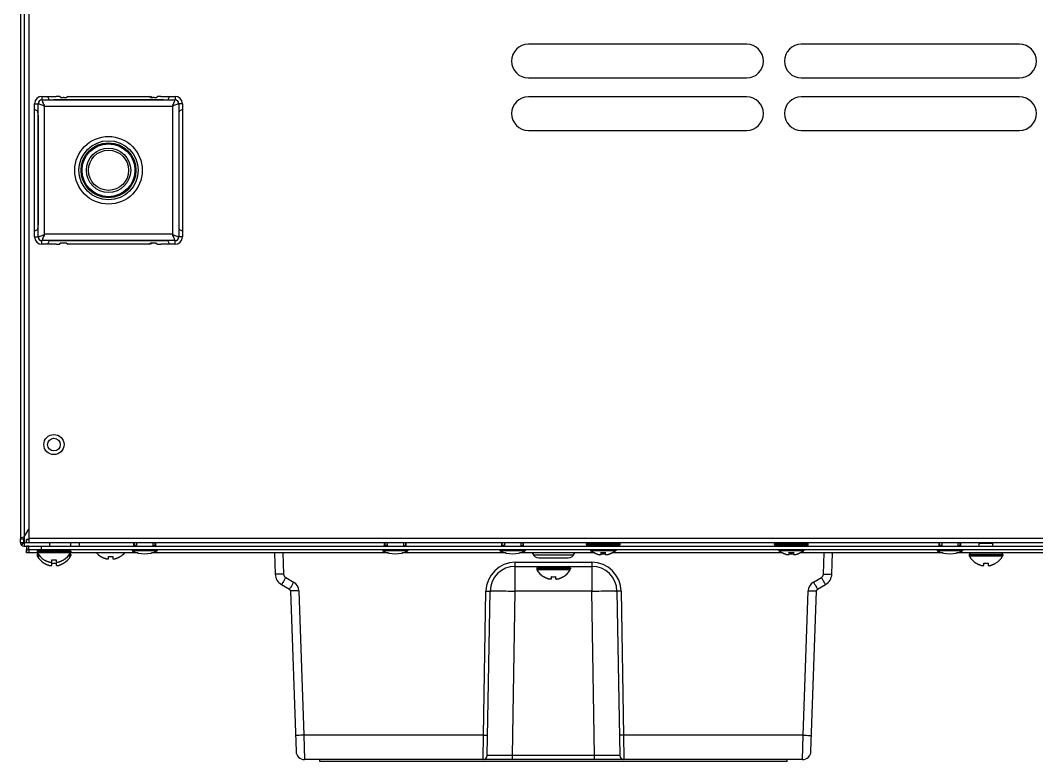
# Model space of a CAD drawing. Header units: millimetres. Extents: x 361 to 5577, y 463 to 3774.
# Drawn here: x 3279.2 to 3521.3, y 2957 to 3133.5 of the extents above; entities that cross this region are included whole.
import ezdxf

# ---------------------------------------------------------------- set-up
doc = ezdxf.new("R2010")
doc.units = ezdxf.units.MM
doc.header["$LTSCALE"] = 330
doc.layers.get('0').update_dxf_attribs({"linetype": 'CONTINUOUS'})
doc.layers.add('GEOM', color=7, linetype='CONTINUOUS')

msp = doc.modelspace()

# ---------------------------------------------------------------- linework, layer by layer
at = {"color": 9, "linetype": 'Continuous'}
for p, q in [((3280.13, 3676.41), (3280.13, 3009.21)), ((3282.62, 3113.65), (3283.48, 3113.65)), ((3283.48, 3081.96), (3283.48, 3113.65)), ((3284.38, 3115.41), (3284.38, 3114.55)), ((3284.38, 3114.55), (3316.07, 3114.55)), ((3316.07, 3115.41), (3316.07, 3114.55)), ((3316.97, 3113.65), (3316.97, 3081.96)), ((3317.83, 3113.65), (3316.97, 3113.65)), ((3284.99, 3082.57), (3284.99, 3113.04)), ((3284.99, 3113.04), (3315.46, 3113.04)), ((3315.46, 3113.04), (3315.46, 3082.57)), ((3282.62, 3081.96), (3283.48, 3081.96)), ((3315.46, 3082.57), (3284.99, 3082.57)), ((3317.83, 3081.96), (3316.97, 3081.96)), ((3284.38, 3080.2), (3284.38, 3081.06)), ((3316.07, 3081.06), (3284.38, 3081.06)), ((3316.07, 3080.2), (3316.07, 3081.06))]:
    msp.add_line(p, q, dxfattribs=at)
at = {"color": 7, "linetype": 'Continuous'}
for p, q in [((3279.23, 3673.64), (3279.23, 3010.09)), ((3281.23, 3674.16), (3281.23, 3010.11)), ((3452.23, 3127.81), (3400.23, 3127.81)), ((3517.23, 3127.81), (3465.23, 3127.81)), ((3400.23, 3119.81), (3452.23, 3119.81)), ((3465.23, 3119.81), (3517.23, 3119.81)), ((3282.62, 3081.96), (3282.62, 3113.65)), ((3284.38, 3115.41), (3287.77, 3115.41)), ((3285.73, 3115.41), (3286.12, 3114.62)), ((3313.32, 3114.59), (3287.13, 3114.59)), ((3288.88, 3115.15), (3288.52, 3115.39)), ((3289.69, 3115.13), (3289.39, 3115.13)), ((3290.59, 3115.41), (3290.19, 3115.15)), ((3290.59, 3115.41), (3309.86, 3115.41)), ((3310.26, 3115.15), (3309.86, 3115.41)), ((3311.07, 3115.13), (3310.76, 3115.13)), ((3311.57, 3115.15), (3311.93, 3115.39)), ((3312.68, 3115.41), (3316.07, 3115.41)), ((3314.72, 3115.41), (3314.33, 3114.62)), ((3317.83, 3113.65), (3317.83, 3081.96)), ((3452.23, 3115.31), (3400.23, 3115.31)), ((3517.23, 3115.31), (3465.23, 3115.31)), ((3283.41, 3111.91), (3282.62, 3112.3)), ((3283.45, 3110.9), (3283.45, 3084.71)), ((3317.01, 3110.9), (3317.01, 3084.71)), ((3317.83, 3112.3), (3317.04, 3111.91)), ((3400.23, 3107.31), (3452.23, 3107.31)), ((3465.23, 3107.31), (3517.23, 3107.31)), ((3283.41, 3083.71), (3282.62, 3083.31)), ((3317.83, 3083.31), (3317.04, 3083.71)), ((3287.77, 3080.2), (3284.38, 3080.2)), ((3286.12, 3080.99), (3285.73, 3080.2)), ((3313.32, 3081.03), (3287.13, 3081.03)), ((3288.88, 3080.47), (3288.52, 3080.23)), ((3289.69, 3080.48), (3289.39, 3080.48)), ((3290.19, 3080.47), (3290.59, 3080.2)), ((3309.86, 3080.2), (3290.59, 3080.2)), ((3309.86, 3080.2), (3310.26, 3080.47)), ((3311.07, 3080.48), (3310.76, 3080.48)), ((3311.57, 3080.47), (3311.93, 3080.23)), ((3316.07, 3080.2), (3312.68, 3080.2)), ((3314.33, 3080.99), (3314.72, 3080.2)), ((3280.13, 3010.5), (3281.23, 3012.4)), ((3279.23, 3009.21), (3279.23, 3010.09)), ((3279.23, 3010.09), (3280.03, 3010.09)), ((3279.23, 3009.21), (3280.03, 3009.21)), ((3279.42, 3008.65), (3280.05, 3009.15)), ((3279.49, 3008.57), (3280.06, 3009.14)), ((3280.13, 3010.5), (3280.03, 3010.47)), ((3280.03, 3009.21), (3280.03, 3010.09)), ((3280.13, 3009.21), (3280.13, 3009.11)), ((3280.13, 3009.21), (3280.73, 3009.21)), ((3280.13, 3009.11), (3280.13, 3008.31)), ((3281.23, 3009.11), (3280.13, 3009.11)), ((3280.73, 3009.11), (3280.73, 3009.91)), ((3281.23, 3009.91), (3280.73, 3009.91)), ((3281.23, 3009.84), (3280.73, 3009.84)), ((3281.23, 3010.11), (3281.23, 3009.11)), ((4077.23, 3010.11), (3281.23, 3010.11)), ((4077.23, 3009.11), (3281.23, 3009.11)), ((3286.23, 3008.31), (3286.23, 3009.11)), ((3291.23, 3008.31), (3291.23, 3009.11)), ((3293.23, 3009.11), (3293.23, 3008.31)), ((3306.29, 3008.51), (3306.29, 3009.11)), ((3306.4, 3008.51), (3306.4, 3009.11)), ((3306.91, 3009.11), (3306.91, 3008.31)), ((3310.77, 3009.11), (3310.77, 3008.31)), ((3311.27, 3009.11), (3311.27, 3008.51)), ((3311.39, 3009.11), (3311.39, 3008.51)), ((3365.98, 3008.51), (3365.98, 3009.11)), ((3366.09, 3008.51), (3366.09, 3009.11)), ((3366.6, 3009.11), (3366.6, 3008.31)), ((3370.46, 3009.11), (3370.46, 3008.31)), ((3370.96, 3009.11), (3370.96, 3008.51)), ((3371.08, 3009.11), (3371.08, 3008.51)), ((3393.92, 3008.51), (3393.92, 3009.11)), ((3394.03, 3008.51), (3394.03, 3009.11)), ((3394.54, 3009.11), (3394.54, 3008.31)), ((3398.4, 3009.11), (3398.4, 3008.31)), ((3398.9, 3009.11), (3398.9, 3008.51)), ((3399.02, 3009.11), (3399.02, 3008.51)), ((3498.06, 3008.51), (3498.06, 3009.11)), ((3498.17, 3008.51), (3498.17, 3009.11)), ((3498.68, 3009.11), (3498.68, 3008.31)), ((3502.54, 3009.11), (3502.54, 3008.31)), ((3503.04, 3009.11), (3503.04, 3008.51)), ((3503.16, 3009.11), (3503.16, 3008.51)), ((3507.63, 3009.02), (3507.47, 3009.11)), ((3510.83, 3009.02), (3510.98, 3009.11)), ((3280.13, 3008.31), (4078.33, 3008.31)), ((3280.73, 3008.29), (3280.73, 3007.52)), ((3281.23, 3008.29), (3280.73, 3008.29)), ((3281.23, 3007.52), (3280.73, 3007.52)), ((3280.73, 3006.71), (3280.73, 3007.51)), ((3280.73, 3007.51), (3281.23, 3007.51)), ((3283.28, 3006.71), (3280.73, 3006.71)), ((3280.76, 3006.71), (3280.76, 3007.51)), ((3281.23, 3007.51), (3281.23, 3008.31)), ((3281.23, 3007.51), (3281.23, 3006.71)), ((3281.23, 3007.51), (4077.23, 3007.51)), ((3283.23, 3007.11), (3283.23, 3006.91)), ((3291.23, 3007.11), (3283.23, 3007.11)), ((3291.23, 3006.91), (3283.23, 3006.91)), ((3291.17, 3006.71), (3283.28, 3006.71)), ((3284.23, 3007.51), (3284.23, 3008.31)), ((3307.21, 3006.71), (3291.17, 3006.71)), ((3291.23, 3007.11), (3291.23, 3006.91)), ((3305.84, 3007.51), (3305.84, 3007.21)), ((3311.84, 3007.21), (3305.84, 3007.21)), ((3306.91, 3008.51), (3306.29, 3008.51)), ((3366.9, 3006.71), (3310.46, 3006.71)), ((3310.77, 3008.51), (3311.39, 3008.51)), ((3311.84, 3007.51), (3311.84, 3007.21)), ((3339.75, 3006.71), (3339.93, 3001.67)), ((3341.75, 3006.71), (3341.93, 3001.67)), ((3365.53, 3007.51), (3365.53, 3007.21)), ((3371.53, 3007.21), (3365.53, 3007.21)), ((3366.6, 3008.51), (3365.98, 3008.51)), ((3394.84, 3006.71), (3370.15, 3006.71)), ((3370.46, 3008.51), (3371.08, 3008.51)), ((3371.53, 3007.51), (3371.53, 3007.21)), ((3393.47, 3007.51), (3393.47, 3007.21)), ((3399.47, 3007.21), (3393.47, 3007.21)), ((3394.54, 3008.51), (3393.92, 3008.51)), ((3416.03, 3006.71), (3398.09, 3006.71)), ((3398.4, 3008.51), (3399.02, 3008.51)), ((3399.47, 3007.51), (3399.47, 3007.21)), ((3414.06, 3008.91), (3422.06, 3008.91)), ((3414.06, 3008.71), (3414.06, 3008.91)), ((3414.06, 3008.71), (3422.06, 3008.71)), ((3414.11, 3008.51), (3422, 3008.51)), ((3415.06, 3007.38), (3415.06, 3007.21)), ((3421.06, 3007.21), (3415.06, 3007.21)), ((3415.76, 3006.83), (3415.76, 3006.86)), ((3417.56, 3006.31), (3417.56, 3006.86)), ((3418.56, 3006.86), (3418.56, 3006.31)), ((3460.83, 3006.71), (3420.08, 3006.71)), ((3420.36, 3006.86), (3420.36, 3006.83)), ((3421.06, 3007.38), (3421.06, 3007.21)), ((3422.06, 3008.71), (3422.06, 3008.91)), ((3458.86, 3008.91), (3466.86, 3008.91)), ((3458.86, 3008.71), (3458.86, 3008.91)), ((3458.86, 3008.71), (3466.86, 3008.71)), ((3458.91, 3008.51), (3466.8, 3008.51)), ((3459.86, 3007.38), (3459.86, 3007.21)), ((3465.86, 3007.21), (3459.86, 3007.21)), ((3460.56, 3006.83), (3460.56, 3006.86)), ((3462.36, 3006.31), (3462.36, 3006.86)), ((3463.36, 3006.86), (3463.36, 3006.31)), ((3498.98, 3006.71), (3464.88, 3006.71)), ((3465.16, 3006.86), (3465.16, 3006.83)), ((3465.86, 3007.38), (3465.86, 3007.21)), ((3466.86, 3008.71), (3466.86, 3008.91)), ((3470.52, 3001.67), (3470.7, 3006.71)), ((3472.52, 3001.67), (3472.7, 3006.71)), ((3497.61, 3007.51), (3497.61, 3007.21)), ((3503.61, 3007.21), (3497.61, 3007.21)), ((3498.68, 3008.51), (3498.06, 3008.51)), ((3531.73, 3006.71), (3502.23, 3006.71)), ((3502.54, 3008.51), (3503.16, 3008.51)), ((3503.61, 3007.51), (3503.61, 3007.21)), ((3507.63, 3009.02), (3510.83, 3009.02)), ((3507.63, 3008.31), (3507.63, 3009.02)), ((3510.83, 3008.31), (3510.83, 3009.02)), ((3283.23, 3006.31), (3283.23, 3006.11)), ((3283.58, 3006.31), (3283.23, 3006.31)), ((3283.74, 3006.11), (3283.23, 3006.11)), ((3283.89, 3005.91), (3283.28, 3005.91)), ((3284.93, 3005.03), (3284.93, 3005.06)), ((3284.93, 3004.23), (3284.93, 3004.26)), ((3286.73, 3004.51), (3286.73, 3005.06)), ((3286.73, 3003.71), (3286.73, 3004.26)), ((3287.73, 3005.06), (3287.73, 3004.51)), ((3287.73, 3004.26), (3287.73, 3003.71)), ((3289.53, 3005.06), (3289.53, 3005.03)), ((3289.53, 3004.26), (3289.53, 3004.23)), ((3291.17, 3005.91), (3290.56, 3005.91)), ((3291.23, 3006.11), (3290.71, 3006.11)), ((3291.23, 3006.31), (3290.88, 3006.31)), ((3291.23, 3006.31), (3291.23, 3006.11)), ((3298.43, 3005.83), (3298.43, 3005.86)), ((3300.23, 3005.31), (3300.23, 3005.86)), ((3301.23, 3005.86), (3301.23, 3005.31)), ((3303.03, 3005.86), (3303.03, 3005.83)), ((3397.12, 3004.47), (3415.33, 3004.47)), ((3410.98, 3006.21), (3401.47, 3006.21)), ((3402.73, 3005.51), (3409.73, 3005.51)), ((3513.23, 3006.31), (3505.23, 3006.31)), ((3505.23, 3006.31), (3505.23, 3006.11)), ((3513.23, 3006.11), (3505.23, 3006.11)), ((3513.17, 3005.91), (3505.28, 3005.91)), ((3506.93, 3004.23), (3506.93, 3004.26)), ((3508.73, 3003.71), (3508.73, 3004.26)), ((3509.73, 3004.26), (3509.73, 3003.71)), ((3511.53, 3004.26), (3511.53, 3004.23)), ((3513.23, 3006.31), (3513.23, 3006.11)), ((3397.12, 3003.51), (3415.33, 3003.51)), ((3410.23, 3003.11), (3402.23, 3003.11)), ((3402.23, 3003.11), (3402.23, 3002.91)), ((3410.23, 3002.91), (3402.23, 3002.91)), ((3410.17, 3002.71), (3402.28, 3002.71)), ((3410.23, 3003.11), (3410.23, 3002.91)), ((3342.43, 3000.84), (3344.32, 2999.75)), ((3403.93, 3001.03), (3403.93, 3001.06)), ((3405.73, 3000.51), (3405.73, 3001.06)), ((3406.73, 3001.06), (3406.73, 3000.51)), ((3408.53, 3001.06), (3408.53, 3001.03)), ((3468.13, 2999.75), (3470.02, 3000.84))]:
    msp.add_line(p, q, dxfattribs=at)
at = {"color": 9, "linetype": 'Continuous'}
for radius in [8.05, 6.54, 6.29, 4.78]:
    msp.add_circle((3300.23, 3097.81), radius, dxfattribs=at)
at = {"color": 7, "linetype": 'Continuous'}
for centre, radius in [((3300.23, 3097.81), 7.04), ((3300.23, 3097.81), 5.28), ((3287.23, 3032.51), 2.4), ((3287.23, 3032.51), 1.5)]:
    msp.add_circle(centre, radius, dxfattribs=at)
for centre, radius, start, end in [((3400.23, 3123.81), 4, 90, 270), ((3452.23, 3123.81), 4, 270, 90), ((3465.23, 3123.81), 4, 90, 270), ((3517.23, 3123.81), 4, 270, 90), ((3284.38, 3113.65), 1.76, 90, 180), ((3316.07, 3113.65), 1.76, 0, 90), ((3400.23, 3111.31), 4, 90, 270), ((3452.23, 3111.31), 4, 270, 90), ((3465.23, 3111.31), 4, 90, 270), ((3517.23, 3111.31), 4, 270, 90), ((3284.38, 3081.96), 1.76, 180, 270), ((3316.07, 3081.96), 1.76, 270, 360), ((3280.13, 3009.21), 0.9, 180, 270), ((3280.13, 3009.21), 0.1, 180, 270), ((3414.46, 3008.91), 0.4, 149.3636, 180), ((3421.66, 3008.91), 0.4, 0, 30.6364), ((3459.26, 3008.91), 0.4, 149.3636, 180), ((3466.46, 3008.91), 0.4, 0, 30.6364), ((3283.63, 3007.11), 0.4, 90, 180), ((3283.63, 3006.91), 0.4, 180, 210.3012), ((3287.42, 3009.13), 4.8, 210.3012, 238.6273), ((3287.42, 3009.13), 4.8, 210.3012, 238.6273), ((3287.03, 3009.13), 4.8, 301.3727, 329.6988), ((3287.03, 3009.13), 4.8, 301.3727, 329.6988), ((3290.83, 3007.11), 0.4, 0, 90), ((3290.83, 3006.91), 0.4, 329.6988, 360), ((3300.92, 3009.93), 4.8, 222.1985, 238.6273), ((3300.92, 3009.93), 4.8, 222.3222, 238.6273), ((3300.53, 3009.93), 4.8, 301.3727, 317.6778), ((3300.53, 3009.93), 4.8, 301.3727, 317.8015), ((3308.84, 3013.29), 6.78, 243.732, 296.268), ((3368.53, 3013.29), 6.78, 243.732, 296.268), ((3396.47, 3013.29), 6.78, 243.732, 296.268), ((3399.9, 3006.01), 1.5, 19.4712, 28.2853), ((3412.55, 3006.01), 1.5, 151.7147, 160.5288), ((3414.46, 3008.71), 0.4, 180, 210.3012), ((3418.25, 3010.93), 4.8, 210.3012, 213.2248), ((3418.25, 3010.93), 4.8, 226.0722, 227.9694), ((3418.06, 3013.29), 6.78, 243.732, 247.6646), ((3418.25, 3010.93), 4.8, 234.6428, 238.5421), ((3418.24, 3010.91), 4.75, 238.4659, 241.0313), ((3418.24, 3010.91), 4.75, 241.0316, 241.9926), ((3418.24, 3010.91), 4.75, 241.9926, 243.3187), ((3418.24, 3010.91), 4.74, 243.3188, 244.4598), ((3418.24, 3010.9), 4.74, 244.4598, 245.4278), ((3418.06, 3010.61), 3.79, 262.4013, 269.9911), ((3418.06, 3010.61), 3.79, 270.0089, 277.5987), ((3417.88, 3010.9), 4.74, 294.5722, 295.5402), ((3417.87, 3010.91), 4.74, 295.5402, 296.6812), ((3417.87, 3010.91), 4.75, 296.6813, 298.0074), ((3417.87, 3010.91), 4.75, 298.0074, 298.9684), ((3417.87, 3010.91), 4.75, 298.9687, 301.5341), ((3417.86, 3010.93), 4.8, 301.4579, 305.3572), ((3418.06, 3013.29), 6.78, 292.3354, 296.268), ((3417.86, 3010.93), 4.8, 312.0306, 313.9278), ((3417.86, 3010.93), 4.8, 326.7752, 329.6988), ((3421.66, 3008.71), 0.4, 329.6988, 360), ((3459.26, 3008.71), 0.4, 180, 210.3012), ((3463.05, 3010.93), 4.8, 210.3012, 213.2248), ((3463.05, 3010.93), 4.8, 226.0722, 227.9694), ((3462.86, 3013.29), 6.78, 243.732, 247.6646), ((3463.05, 3010.93), 4.8, 234.6428, 238.5421), ((3463.04, 3010.91), 4.75, 238.4659, 241.0313), ((3463.04, 3010.91), 4.75, 241.0316, 241.9926), ((3463.04, 3010.91), 4.75, 241.9926, 243.3187), ((3463.04, 3010.91), 4.74, 243.3188, 244.4598), ((3463.04, 3010.9), 4.74, 244.4598, 245.4278), ((3462.86, 3010.61), 3.79, 262.4013, 269.9911), ((3462.86, 3010.61), 3.79, 270.0089, 277.5987), ((3462.68, 3010.9), 4.74, 294.5722, 295.5402), ((3462.67, 3010.91), 4.74, 295.5402, 296.6812), ((3462.67, 3010.91), 4.75, 296.6813, 298.0074), ((3462.67, 3010.91), 4.75, 298.0074, 298.9684), ((3462.67, 3010.91), 4.75, 298.9687, 301.5341), ((3462.66, 3010.93), 4.8, 301.4579, 305.3572), ((3462.86, 3013.29), 6.78, 292.3354, 296.268), ((3462.66, 3010.93), 4.8, 312.0306, 313.9278), ((3462.66, 3010.93), 4.8, 326.7752, 329.6988), ((3466.46, 3008.71), 0.4, 329.6988, 360), ((3500.61, 3013.29), 6.78, 243.732, 296.268), ((3505.63, 3006.31), 0.4, 90, 180), ((3512.83, 3006.31), 0.4, 0, 90), ((3283.63, 3006.31), 0.4, 132.2886, 180), ((3283.63, 3006.11), 0.4, 180, 210.3012), ((3287.42, 3008.33), 4.8, 210.3012, 238.6273), ((3287.42, 3008.33), 4.8, 210.3012, 238.6273), ((3287.41, 3009.11), 4.75, 238.4659, 241.0313), ((3287.41, 3008.31), 4.75, 238.4659, 241.0313), ((3287.41, 3009.11), 4.75, 241.0316, 241.9926), ((3287.41, 3009.11), 4.75, 241.9926, 243.3187), ((3287.41, 3009.11), 4.74, 243.3188, 244.4598), ((3287.41, 3009.1), 4.74, 244.4598, 245.4278), ((3287.4, 3009.1), 4.73, 245.4278, 246.6825), ((3287.4, 3009.09), 4.73, 246.6826, 247.4526), ((3287.4, 3009.09), 4.72, 247.4524, 248.9975), ((3287.4, 3009.08), 4.72, 248.9977, 249.4819), ((3287.39, 3009.07), 4.7, 249.4813, 251.5344), ((3287.39, 3009.05), 4.68, 251.535, 252.6227), ((3287.38, 3009.03), 4.67, 252.6228, 253.6051), ((3287.37, 3009), 4.64, 253.6036, 255.6824), ((3286.48, 3006.5), 2.01, 262.7259, 264.7415), ((3286.48, 3006.48), 1.98, 264.7442, 265.3991), ((3286.48, 3006.47), 1.97, 265.3984, 266.7833), ((3286.48, 3006.46), 1.96, 266.7841, 267.6235), ((3286.48, 3006.45), 1.96, 267.6234, 268.8455), ((3286.48, 3006.45), 1.95, 268.8459, 270.9258), ((3286.48, 3006.45), 1.95, 270.9261, 271.9964), ((3286.48, 3006.46), 1.96, 271.9964, 273.0228), ((3286.48, 3006.47), 1.97, 273.0233, 274.286), ((3286.47, 3006.48), 1.98, 274.2856, 275.1372), ((3286.47, 3006.5), 2.01, 275.1401, 277.2744), ((3287.23, 3008.83), 3.8, 262.4351, 277.5649), ((3287.23, 3008.03), 3.8, 262.4351, 277.5649), ((3287.98, 3006.5), 2.01, 262.7256, 264.8598), ((3287.98, 3006.48), 1.98, 264.8627, 265.7144), ((3287.98, 3006.47), 1.97, 265.714, 266.9766), ((3287.98, 3006.45), 1.96, 266.9771, 268.0037), ((3287.98, 3006.45), 1.95, 268.0037, 269.0738), ((3287.98, 3006.45), 1.95, 269.0741, 270.1995), ((3287.98, 3006.45), 1.95, 270.1995, 271.1541), ((3287.98, 3006.45), 1.95, 271.1545, 272.3767), ((3287.98, 3006.46), 1.96, 272.3765, 273.2159), ((3287.97, 3006.47), 1.97, 273.2167, 274.6016), ((3287.97, 3006.48), 1.98, 274.6009, 275.2558), ((3287.97, 3006.5), 2.01, 275.2585, 277.2741), ((3287.08, 3009), 4.64, 284.3176, 286.3964), ((3287.07, 3009.03), 4.67, 286.3949, 287.3772), ((3287.07, 3009.05), 4.68, 287.3773, 288.465), ((3287.06, 3009.07), 4.7, 288.4656, 290.5187), ((3287.06, 3009.08), 4.72, 290.5181, 291.0023), ((3287.05, 3009.09), 4.72, 291.0025, 292.5476), ((3287.05, 3009.09), 4.73, 292.5474, 293.3174), ((3287.05, 3009.1), 4.73, 293.3175, 294.5722), ((3287.05, 3009.1), 4.74, 294.5722, 295.5402), ((3287.04, 3009.11), 4.74, 295.5402, 296.6812), ((3287.04, 3009.11), 4.75, 296.6813, 298.0074), ((3287.04, 3009.11), 4.75, 298.0074, 298.9684), ((3287.04, 3009.11), 4.75, 298.9687, 301.5341), ((3287.04, 3008.31), 4.75, 298.9687, 301.5341), ((3287.03, 3008.33), 4.8, 301.3727, 329.6988), ((3287.03, 3008.33), 4.8, 301.3727, 329.6988), ((3290.83, 3006.31), 0.4, 0, 47.7114), ((3290.83, 3006.11), 0.4, 329.6988, 360), ((3300.91, 3009.91), 4.75, 238.4659, 241.0313), ((3300.91, 3009.91), 4.75, 241.0316, 241.9926), ((3300.91, 3009.91), 4.75, 241.9926, 243.3187), ((3300.91, 3009.91), 4.74, 243.3188, 244.4598), ((3300.91, 3009.9), 4.74, 244.4598, 245.4278), ((3300.9, 3009.9), 4.73, 245.4278, 246.6825), ((3300.9, 3009.89), 4.73, 246.6826, 247.4526), ((3300.9, 3009.89), 4.72, 247.4524, 248.9975), ((3300.9, 3009.88), 4.72, 248.9977, 249.4819), ((3300.89, 3009.87), 4.7, 249.4813, 251.5344), ((3300.89, 3009.85), 4.68, 251.535, 252.6227), ((3300.88, 3009.83), 4.67, 252.6228, 253.6051), ((3300.87, 3009.8), 4.64, 253.6036, 255.6824), ((3299.98, 3007.3), 2.01, 262.7259, 264.7415), ((3299.98, 3007.28), 1.98, 264.7442, 265.3991), ((3299.98, 3007.27), 1.97, 265.3984, 266.7833), ((3299.98, 3007.26), 1.96, 266.7841, 267.6235), ((3299.98, 3007.25), 1.96, 267.6234, 268.8455), ((3299.98, 3007.25), 1.95, 268.8459, 270.9258), ((3299.98, 3007.25), 1.95, 270.9261, 271.9964), ((3299.98, 3007.26), 1.96, 271.9964, 273.0228), ((3299.98, 3007.27), 1.97, 273.0233, 274.286), ((3299.97, 3007.28), 1.98, 274.2856, 275.1372), ((3299.97, 3007.3), 2.01, 275.1401, 277.2744), ((3300.73, 3009.63), 3.8, 262.4351, 277.5649), ((3301.48, 3007.3), 2.01, 262.7256, 264.8598), ((3301.48, 3007.28), 1.98, 264.8627, 265.7144), ((3301.48, 3007.27), 1.97, 265.714, 266.9766), ((3301.48, 3007.25), 1.96, 266.9771, 268.0037), ((3301.48, 3007.25), 1.95, 268.0037, 269.0738), ((3301.48, 3007.25), 1.95, 269.0741, 270.1995), ((3301.48, 3007.25), 1.95, 270.1995, 271.1541), ((3301.48, 3007.25), 1.95, 271.1545, 272.3767), ((3301.48, 3007.26), 1.96, 272.3765, 273.2159), ((3301.47, 3007.27), 1.97, 273.2167, 274.6016), ((3301.47, 3007.28), 1.98, 274.6009, 275.2558), ((3301.47, 3007.3), 2.01, 275.2585, 277.2741), ((3300.58, 3009.8), 4.64, 284.3176, 286.3964), ((3300.57, 3009.83), 4.67, 286.3949, 287.3772), ((3300.57, 3009.85), 4.68, 287.3773, 288.465), ((3300.56, 3009.87), 4.7, 288.4656, 290.5187), ((3300.56, 3009.88), 4.72, 290.5181, 291.0023), ((3300.55, 3009.89), 4.72, 291.0025, 292.5476), ((3300.55, 3009.89), 4.73, 292.5474, 293.3174), ((3300.55, 3009.9), 4.73, 293.3175, 294.5722), ((3300.55, 3009.9), 4.74, 294.5722, 295.5402), ((3300.54, 3009.91), 4.74, 295.5402, 296.6812), ((3300.54, 3009.91), 4.75, 296.6813, 298.0074), ((3300.54, 3009.91), 4.75, 298.0074, 298.9684), ((3300.54, 3009.91), 4.75, 298.9687, 301.5341), ((3402.73, 3007.01), 1.5, 199.4712, 270), ((3409.73, 3007.01), 1.5, 270, 340.5288), ((3418.23, 3010.9), 4.73, 245.4278, 246.6825), ((3418.23, 3010.89), 4.73, 246.6826, 247.4526), ((3418.23, 3010.89), 4.72, 247.4524, 248.9975), ((3418.23, 3010.88), 4.72, 248.9977, 249.4819), ((3418.22, 3010.87), 4.7, 249.4813, 251.5344), ((3418.22, 3010.85), 4.68, 251.535, 252.6227), ((3418.21, 3010.83), 4.67, 252.6228, 253.6051), ((3418.2, 3010.8), 4.64, 253.6036, 255.6824), ((3417.31, 3008.3), 2.01, 262.7256, 264.8598), ((3417.31, 3008.28), 1.98, 264.8627, 265.7144), ((3417.31, 3008.27), 1.97, 265.714, 266.9766), ((3417.31, 3008.25), 1.96, 266.9771, 268.0037), ((3417.31, 3008.25), 1.95, 268.0037, 269.0738), ((3417.31, 3008.25), 1.95, 269.0741, 270.1995), ((3417.31, 3008.25), 1.95, 270.1995, 271.1541), ((3417.31, 3008.25), 1.95, 271.1545, 272.3767), ((3417.31, 3008.26), 1.96, 272.3765, 273.2159), ((3417.3, 3008.27), 1.97, 273.2167, 274.6016), ((3417.3, 3008.28), 1.98, 274.6009, 275.2558), ((3417.3, 3008.3), 2.01, 275.2585, 277.2741), ((3418.06, 3013.29), 6.78, 265.7696, 274.2304), ((3418.81, 3008.3), 2.01, 262.7259, 264.7415), ((3418.81, 3008.28), 1.98, 264.7442, 265.3991), ((3418.81, 3008.27), 1.97, 265.3984, 266.7833), ((3418.81, 3008.26), 1.96, 266.7841, 267.6235), ((3418.81, 3008.25), 1.96, 267.6234, 268.8455), ((3418.81, 3008.25), 1.95, 268.8459, 270.9258), ((3418.81, 3008.25), 1.95, 270.9261, 271.9964), ((3418.81, 3008.26), 1.96, 271.9964, 273.0228), ((3418.81, 3008.27), 1.97, 273.0233, 274.286), ((3418.8, 3008.28), 1.98, 274.2856, 275.1372), ((3418.8, 3008.3), 2.01, 275.1401, 277.2744), ((3417.91, 3010.8), 4.64, 284.3176, 286.3964), ((3417.9, 3010.83), 4.67, 286.3949, 287.3772), ((3417.9, 3010.85), 4.68, 287.3773, 288.465), ((3417.89, 3010.87), 4.7, 288.4656, 290.5187), ((3417.89, 3010.88), 4.72, 290.5181, 291.0023), ((3417.88, 3010.89), 4.72, 291.0025, 292.5476), ((3417.88, 3010.89), 4.73, 292.5474, 293.3174), ((3417.88, 3010.9), 4.73, 293.3175, 294.5722), ((3463.03, 3010.9), 4.73, 245.4278, 246.6825), ((3463.03, 3010.89), 4.73, 246.6826, 247.4526), ((3463.03, 3010.89), 4.72, 247.4524, 248.9975), ((3463.03, 3010.88), 4.72, 248.9977, 249.4819), ((3463.02, 3010.87), 4.7, 249.4813, 251.5344), ((3463.02, 3010.85), 4.68, 251.535, 252.6227), ((3463.01, 3010.83), 4.67, 252.6228, 253.6051), ((3463, 3010.8), 4.64, 253.6036, 255.6824), ((3462.11, 3008.3), 2.01, 262.7256, 264.8598), ((3462.11, 3008.28), 1.98, 264.8627, 265.7144), ((3462.11, 3008.27), 1.97, 265.714, 266.9766), ((3462.11, 3008.25), 1.96, 266.9771, 268.0037), ((3462.11, 3008.25), 1.95, 268.0037, 269.0738), ((3462.11, 3008.25), 1.95, 269.0741, 270.1995), ((3462.11, 3008.25), 1.95, 270.1995, 271.1541), ((3462.11, 3008.25), 1.95, 271.1545, 272.3767), ((3462.11, 3008.26), 1.96, 272.3765, 273.2159), ((3462.1, 3008.27), 1.97, 273.2167, 274.6016), ((3462.1, 3008.28), 1.98, 274.6009, 275.2558), ((3462.1, 3008.3), 2.01, 275.2585, 277.2741), ((3462.86, 3013.29), 6.78, 265.7696, 274.2304), ((3463.61, 3008.3), 2.01, 262.7259, 264.7415), ((3463.61, 3008.28), 1.98, 264.7442, 265.3991), ((3463.61, 3008.27), 1.97, 265.3984, 266.7833), ((3463.61, 3008.26), 1.96, 266.7841, 267.6235), ((3463.61, 3008.25), 1.96, 267.6234, 268.8455), ((3463.61, 3008.25), 1.95, 268.8459, 270.9258), ((3463.61, 3008.25), 1.95, 270.9261, 271.9964), ((3463.61, 3008.26), 1.96, 271.9964, 273.0228), ((3463.61, 3008.27), 1.97, 273.0233, 274.286), ((3463.6, 3008.28), 1.98, 274.2856, 275.1372), ((3463.6, 3008.3), 2.01, 275.1401, 277.2744), ((3462.71, 3010.8), 4.64, 284.3176, 286.3964), ((3462.7, 3010.83), 4.67, 286.3949, 287.3772), ((3462.7, 3010.85), 4.68, 287.3773, 288.465), ((3462.69, 3010.87), 4.7, 288.4656, 290.5187), ((3462.69, 3010.88), 4.72, 290.5181, 291.0023), ((3462.68, 3010.89), 4.72, 291.0025, 292.5476), ((3462.68, 3010.89), 4.73, 292.5474, 293.3174), ((3462.68, 3010.9), 4.73, 293.3175, 294.5722), ((3505.63, 3006.11), 0.4, 180, 210.3012), ((3509.42, 3008.33), 4.8, 210.3012, 238.6273), ((3509.42, 3008.33), 4.8, 210.3012, 238.6273), ((3509.41, 3008.31), 4.75, 238.4659, 241.0313), ((3509.23, 3008.03), 3.8, 262.4351, 277.5649), ((3509.04, 3008.31), 4.75, 298.9687, 301.5341), ((3509.03, 3008.33), 4.8, 301.3727, 329.6988), ((3509.03, 3008.33), 4.8, 301.3727, 329.6988), ((3512.83, 3006.11), 0.4, 329.6988, 360), ((3287.41, 3008.31), 4.75, 241.0316, 241.9926), ((3287.41, 3008.31), 4.75, 241.9926, 243.3187), ((3287.41, 3008.31), 4.74, 243.3188, 244.4598), ((3287.41, 3008.3), 4.74, 244.4598, 245.4278), ((3287.4, 3008.3), 4.73, 245.4278, 246.6825), ((3287.4, 3008.29), 4.73, 246.6826, 247.4526), ((3287.4, 3008.29), 4.72, 247.4524, 248.9975), ((3287.4, 3008.28), 4.72, 248.9977, 249.4819), ((3287.39, 3008.27), 4.7, 249.4813, 251.5344), ((3287.39, 3008.25), 4.68, 251.535, 252.6227), ((3287.38, 3008.23), 4.67, 252.6228, 253.6051), ((3287.37, 3008.2), 4.64, 253.6036, 255.6824), ((3286.48, 3005.7), 2.01, 262.7259, 264.7415), ((3286.48, 3005.68), 1.98, 264.7442, 265.3991), ((3286.48, 3005.67), 1.97, 265.3984, 266.7833), ((3286.48, 3005.66), 1.96, 266.7841, 267.6235), ((3286.48, 3005.65), 1.96, 267.6234, 268.8455), ((3286.48, 3005.65), 1.95, 268.8459, 270.9258), ((3286.48, 3005.65), 1.95, 270.9261, 271.9964), ((3286.48, 3005.66), 1.96, 271.9964, 273.0228), ((3286.48, 3005.67), 1.97, 273.0233, 274.286), ((3286.47, 3005.68), 1.98, 274.2856, 275.1372), ((3286.47, 3005.7), 2.01, 275.1401, 277.2744), ((3287.98, 3005.7), 2.01, 262.7256, 264.8598), ((3287.98, 3005.68), 1.98, 264.8627, 265.7144), ((3287.98, 3005.67), 1.97, 265.714, 266.9766), ((3287.98, 3005.65), 1.96, 266.9771, 268.0037), ((3287.98, 3005.65), 1.95, 268.0037, 269.0738), ((3287.98, 3005.65), 1.95, 269.0741, 270.1995), ((3287.98, 3005.65), 1.95, 270.1995, 271.1541), ((3287.98, 3005.65), 1.95, 271.1545, 272.3767), ((3287.98, 3005.66), 1.96, 272.3765, 273.2159), ((3287.97, 3005.67), 1.97, 273.2167, 274.6016), ((3287.97, 3005.68), 1.98, 274.6009, 275.2558), ((3287.97, 3005.7), 2.01, 275.2585, 277.2741), ((3287.08, 3008.2), 4.64, 284.3176, 286.3964), ((3287.07, 3008.23), 4.67, 286.3949, 287.3772), ((3287.07, 3008.25), 4.68, 287.3773, 288.465), ((3287.06, 3008.27), 4.7, 288.4656, 290.5187), ((3287.06, 3008.28), 4.72, 290.5181, 291.0023), ((3287.05, 3008.29), 4.72, 291.0025, 292.5476), ((3287.05, 3008.29), 4.73, 292.5474, 293.3174), ((3287.05, 3008.3), 4.73, 293.3175, 294.5722), ((3287.05, 3008.3), 4.74, 294.5722, 295.5402), ((3287.04, 3008.31), 4.74, 295.5402, 296.6812), ((3287.04, 3008.31), 4.75, 296.6813, 298.0074), ((3287.04, 3008.31), 4.75, 298.0074, 298.9684), ((3402.63, 3003.11), 0.4, 90, 180), ((3402.63, 3002.91), 0.4, 180, 210.3012), ((3406.42, 3005.13), 4.8, 210.3012, 238.6273), ((3406.42, 3005.13), 4.8, 210.3012, 238.6273), ((3406.03, 3005.13), 4.8, 301.3727, 329.6988), ((3406.03, 3005.13), 4.8, 301.3727, 329.6988), ((3409.83, 3003.11), 0.4, 0, 90), ((3409.83, 3002.91), 0.4, 329.6988, 360), ((3509.41, 3008.31), 4.75, 241.0316, 241.9926), ((3509.41, 3008.31), 4.75, 241.9926, 243.3187), ((3509.41, 3008.31), 4.74, 243.3188, 244.4598), ((3509.41, 3008.3), 4.74, 244.4598, 245.4278), ((3509.4, 3008.3), 4.73, 245.4278, 246.6825), ((3509.4, 3008.29), 4.73, 246.6826, 247.4526), ((3509.4, 3008.29), 4.72, 247.4524, 248.9975), ((3509.4, 3008.28), 4.72, 248.9977, 249.4819), ((3509.39, 3008.27), 4.7, 249.4813, 251.5344), ((3509.39, 3008.25), 4.68, 251.535, 252.6227), ((3509.38, 3008.23), 4.67, 252.6228, 253.6051), ((3509.37, 3008.2), 4.64, 253.6036, 255.6824), ((3508.48, 3005.7), 2.01, 262.7259, 264.7415), ((3508.48, 3005.68), 1.98, 264.7442, 265.3991), ((3508.48, 3005.67), 1.97, 265.3984, 266.7833), ((3508.48, 3005.66), 1.96, 266.7841, 267.6235), ((3508.48, 3005.65), 1.96, 267.6234, 268.8455), ((3508.48, 3005.65), 1.95, 268.8459, 270.9258), ((3508.48, 3005.65), 1.95, 270.9261, 271.9964), ((3508.48, 3005.66), 1.96, 271.9964, 273.0228), ((3508.48, 3005.67), 1.97, 273.0233, 274.286), ((3508.47, 3005.68), 1.98, 274.2856, 275.1372), ((3508.47, 3005.7), 2.01, 275.1401, 277.2744), ((3509.98, 3005.7), 2.01, 262.7256, 264.8598), ((3509.98, 3005.68), 1.98, 264.8627, 265.7144), ((3509.98, 3005.67), 1.97, 265.714, 266.9766), ((3509.98, 3005.65), 1.96, 266.9771, 268.0037), ((3509.98, 3005.65), 1.95, 268.0037, 269.0738), ((3509.98, 3005.65), 1.95, 269.0741, 270.1995), ((3509.98, 3005.65), 1.95, 270.1995, 271.1541), ((3509.98, 3005.65), 1.95, 271.1545, 272.3767), ((3509.98, 3005.66), 1.96, 272.3765, 273.2159), ((3509.97, 3005.67), 1.97, 273.2167, 274.6016), ((3509.97, 3005.68), 1.98, 274.6009, 275.2558), ((3509.97, 3005.7), 2.01, 275.2585, 277.2741), ((3509.08, 3008.2), 4.64, 284.3176, 286.3964), ((3509.07, 3008.23), 4.67, 286.3949, 287.3772), ((3509.07, 3008.25), 4.68, 287.3773, 288.465), ((3509.06, 3008.27), 4.7, 288.4656, 290.5187), ((3509.06, 3008.28), 4.72, 290.5181, 291.0023), ((3509.05, 3008.29), 4.72, 291.0025, 292.5476), ((3509.05, 3008.29), 4.73, 292.5474, 293.3174), ((3509.05, 3008.3), 4.73, 293.3175, 294.5722), ((3509.05, 3008.3), 4.74, 294.5722, 295.5402), ((3509.04, 3008.31), 4.74, 295.5402, 296.6812), ((3509.04, 3008.31), 4.75, 296.6813, 298.0074), ((3509.04, 3008.31), 4.75, 298.0074, 298.9684), ((3342.93, 3001.78), 3, 182, 240), ((3406.41, 3005.11), 4.75, 238.4659, 241.0313), ((3406.41, 3005.11), 4.75, 241.0316, 241.9926), ((3406.41, 3005.11), 4.75, 241.9926, 243.3187), ((3406.41, 3005.11), 4.74, 243.3188, 244.4598), ((3406.41, 3005.1), 4.74, 244.4598, 245.4278), ((3406.4, 3005.1), 4.73, 245.4278, 246.6825), ((3406.4, 3005.09), 4.73, 246.6826, 247.4526), ((3406.4, 3005.09), 4.72, 247.4524, 248.9975), ((3406.4, 3005.08), 4.72, 248.9977, 249.4819), ((3406.39, 3005.07), 4.7, 249.4813, 251.5344), ((3406.39, 3005.05), 4.68, 251.535, 252.6227), ((3406.38, 3005.03), 4.67, 252.6228, 253.6051), ((3406.37, 3005), 4.64, 253.6036, 255.6824), ((3405.48, 3002.5), 2.01, 262.7259, 264.7415), ((3405.48, 3002.48), 1.98, 264.7442, 265.3991), ((3405.48, 3002.47), 1.97, 265.3984, 266.7833), ((3405.48, 3002.46), 1.96, 266.7841, 267.6235), ((3405.48, 3002.45), 1.96, 267.6234, 268.8455), ((3405.48, 3002.45), 1.95, 268.8459, 270.9258), ((3405.48, 3002.45), 1.95, 270.9261, 271.9964), ((3405.48, 3002.46), 1.96, 271.9964, 273.0228), ((3405.48, 3002.47), 1.97, 273.0233, 274.286), ((3405.47, 3002.48), 1.98, 274.2856, 275.1372), ((3405.47, 3002.5), 2.01, 275.1401, 277.2744), ((3406.23, 3004.83), 3.8, 262.4351, 277.5649), ((3406.98, 3002.5), 2.01, 262.7256, 264.8598), ((3406.98, 3002.48), 1.98, 264.8627, 265.7144), ((3406.98, 3002.47), 1.97, 265.714, 266.9766), ((3406.98, 3002.45), 1.96, 266.9771, 268.0037), ((3406.98, 3002.45), 1.95, 268.0037, 269.0738), ((3406.98, 3002.45), 1.95, 269.0741, 270.1995), ((3406.98, 3002.45), 1.95, 270.1995, 271.1541), ((3406.98, 3002.45), 1.95, 271.1545, 272.3767), ((3406.98, 3002.46), 1.96, 272.3765, 273.2159), ((3406.97, 3002.47), 1.97, 273.2167, 274.6016), ((3406.97, 3002.48), 1.98, 274.6009, 275.2558), ((3406.97, 3002.5), 2.01, 275.2585, 277.2741), ((3406.08, 3005), 4.64, 284.3176, 286.3964), ((3406.07, 3005.03), 4.67, 286.3949, 287.3772), ((3406.07, 3005.05), 4.68, 287.3773, 288.465), ((3406.06, 3005.07), 4.7, 288.4656, 290.5187), ((3406.06, 3005.08), 4.72, 290.5181, 291.0023), ((3406.05, 3005.09), 4.72, 291.0025, 292.5476), ((3406.05, 3005.09), 4.73, 292.5474, 293.3174), ((3406.05, 3005.1), 4.73, 293.3175, 294.5722), ((3406.05, 3005.1), 4.74, 294.5722, 295.5402), ((3406.04, 3005.11), 4.74, 295.5402, 296.6812), ((3406.04, 3005.11), 4.75, 296.6813, 298.0074), ((3406.04, 3005.11), 4.75, 298.0074, 298.9684), ((3406.04, 3005.11), 4.75, 298.9687, 301.5341), ((3469.52, 3001.78), 3, 300, 358)]:
    msp.add_arc(centre, radius, start, end, dxfattribs=at)
at = {"color": 9, "linetype": 'Continuous'}
for centre, start, end in [((3284.38, 3113.65), 90, 180), ((3316.07, 3113.65), 360, 90), ((3284.38, 3081.96), 180, 270), ((3316.07, 3081.96), 270, 0)]:
    msp.add_arc(centre, 0.898, start, end, dxfattribs=at)
at = {"color": 7, "linetype": 'Continuous'}
for centre, major_axis, start_param, end_param in [((3287.13, 3114.62), (1.01, 0), -3.124139, -1.570796), ((3287.77, 3115.39), (0.754, 0), 0.05236, 1.570796), ((3289.39, 3115.15), (0.503, 0), -3.089233, -1.570796), ((3289.69, 3115.15), (0.503, 0), -1.570796, -0.05236), ((3310.76, 3115.15), (0.503, 0), -3.089233, -1.570796), ((3311.07, 3115.15), (0.503, 0), -1.570796, -0.05236), ((3312.68, 3115.39), (0.754, 0), 1.570796, 3.089233), ((3313.32, 3114.62), (1.01, 0), -1.570796, -0.017453), ((3283.41, 3110.9), (0, 1.01), -1.570796, -0.017453), ((3317.04, 3110.9), (0, 1.01), 0.017453, 1.570796), ((3283.41, 3084.71), (0, 1.01), -3.124139, -1.570796), ((3317.04, 3084.71), (0, 1.01), -4.712389, -3.159046), ((3287.13, 3080.99), (1.01, 0), 1.570796, 3.124139), ((3287.77, 3080.23), (0.754, 0), -1.570796, -0.05236), ((3289.39, 3080.47), (0.503, 0), 1.570796, 3.089233), ((3289.69, 3080.47), (0.503, 0), 0.05236, 1.570796), ((3310.76, 3080.47), (0.503, 0), 1.570796, 3.089233), ((3311.07, 3080.47), (0.503, 0), 0.05236, 1.570796), ((3312.68, 3080.23), (0.754, 0), -3.089233, -1.570796), ((3313.32, 3080.99), (1.01, 0), 0.017453, 1.570796)]:
    msp.add_ellipse(centre, major_axis=major_axis, ratio=0.034921, start_param=start_param, end_param=end_param, dxfattribs=at)
at = {"color": 9, "linetype": 'Continuous'}
for points, knots in [([(3284.99, 3113.04), (3284.81, 3113.13), (3284.47, 3113.28), (3284.07, 3113.45), (3283.79, 3113.55), (3283.64, 3113.61), (3283.54, 3113.63), (3283.5, 3113.65), (3283.48, 3113.65)], [0, 0, 0, 0, 0.36445, 0.684724, 0.812596, 0.910743, 0.974272, 1, 1, 1, 1]), ([(3284.38, 3114.55), (3284.38, 3114.54), (3284.4, 3114.49), (3284.43, 3114.39), (3284.48, 3114.24), (3284.58, 3113.97), (3284.75, 3113.56), (3284.91, 3113.22), (3284.99, 3113.04)], [0, 0, 0, 0, 0.025728, 0.089256, 0.187403, 0.315276, 0.63555, 1, 1, 1, 1]), ([(3315.46, 3113.04), (3315.54, 3113.22), (3315.7, 3113.56), (3315.87, 3113.97), (3315.97, 3114.24), (3316.03, 3114.39), (3316.05, 3114.49), (3316.07, 3114.54), (3316.07, 3114.55)], [0, 0, 0, 0, 0.36445, 0.684724, 0.812596, 0.910743, 0.974272, 1, 1, 1, 1]), ([(3316.97, 3113.65), (3316.95, 3113.65), (3316.91, 3113.63), (3316.81, 3113.61), (3316.66, 3113.55), (3316.38, 3113.45), (3315.98, 3113.28), (3315.64, 3113.13), (3315.46, 3113.04)], [0, 0, 0, 0, 0.025728, 0.089256, 0.187403, 0.315276, 0.63555, 1, 1, 1, 1]), ([(3283.48, 3081.96), (3283.5, 3081.96), (3283.54, 3081.98), (3283.64, 3082.01), (3283.79, 3082.06), (3284.07, 3082.16), (3284.47, 3082.33), (3284.81, 3082.49), (3284.99, 3082.57)], [0, 0, 0, 0, 0.025728, 0.089256, 0.187403, 0.315276, 0.63555, 1, 1, 1, 1]), ([(3284.99, 3082.57), (3284.91, 3082.39), (3284.75, 3082.06), (3284.58, 3081.65), (3284.48, 3081.37), (3284.43, 3081.22), (3284.4, 3081.12), (3284.38, 3081.08), (3284.38, 3081.06)], [0, 0, 0, 0, 0.36445, 0.684724, 0.812596, 0.910743, 0.974272, 1, 1, 1, 1]), ([(3316.07, 3081.06), (3316.07, 3081.08), (3316.05, 3081.12), (3316.03, 3081.22), (3315.97, 3081.37), (3315.87, 3081.65), (3315.7, 3082.06), (3315.54, 3082.39), (3315.46, 3082.57)], [0, 0, 0, 0, 0.025728, 0.089256, 0.187403, 0.315276, 0.63555, 1, 1, 1, 1]), ([(3315.46, 3082.57), (3315.64, 3082.49), (3315.98, 3082.33), (3316.38, 3082.16), (3316.66, 3082.06), (3316.81, 3082.01), (3316.91, 3081.98), (3316.95, 3081.96), (3316.97, 3081.96)], [0, 0, 0, 0, 0.36445, 0.684724, 0.812596, 0.910743, 0.974272, 1, 1, 1, 1])]:
    msp.add_open_spline(points, degree=3, knots=knots, dxfattribs=at)
at = {"color": 7, "linetype": 'Continuous'}
for points, knots in [([(3280.03, 3010.47), (3279.83, 3010.41), (3279.57, 3010.34), (3279.3, 3010.21), (3279.23, 3010.13), (3279.23, 3010.09)], [0, 0, 0, 0, 0.662099, 0.876477, 1, 1, 1, 1]), ([(3280.13, 3010.5), (3280.11, 3010.47), (3280.06, 3010.33), (3280.03, 3010.19), (3280.03, 3010.09)], [0, 0, 0, 0, 0.2586, 1, 1, 1, 1]), ([(3280.13, 3009.15), (3280.13, 3009.14), (3280.14, 3009.14), (3280.15, 3009.13), (3280.15, 3009.13)], [0, 0, 0, 0, 0.508214, 1, 1, 1, 1]), ([(3280.15, 3009.13), (3280.15, 3009.13), (3280.16, 3009.12), (3280.17, 3009.12), (3280.18, 3009.12)], [0, 0, 0, 0, 0.508528, 1, 1, 1, 1]), ([(3280.18, 3009.12), (3280.18, 3009.12), (3280.19, 3009.11), (3280.2, 3009.11), (3280.2, 3009.11)], [0, 0, 0, 0, 0.506709, 1, 1, 1, 1]), ([(3341.93, 3001.67), (3341.67, 3001.66), (3341.2, 3001.65), (3340.65, 3001.64), (3340.29, 3001.65), (3340.1, 3001.65), (3340.01, 3001.66), (3339.93, 3001.66), (3339.93, 3001.67)], [0, 0, 0, 0, 0.382041, 0.705904, 0.830031, 0.922514, 0.979611, 1, 1, 1, 1]), ([(3342.43, 3000.84), (3342.3, 3000.63), (3342.07, 3000.23), (3341.8, 2999.76), (3341.62, 2999.47), (3341.53, 2999.31), (3341.46, 2999.25), (3341.44, 2999.17), (3341.43, 2999.18)], [0, 0, 0, 0, 0.384745, 0.708579, 0.832208, 0.924096, 0.980588, 1, 1, 1, 1]), ([(3470.02, 3000.84), (3470.15, 3000.63), (3470.38, 3000.23), (3470.65, 2999.76), (3470.83, 2999.47), (3470.93, 2999.31), (3470.99, 2999.25), (3471.01, 2999.17), (3471.02, 2999.18)], [0, 0, 0, 0, 0.384745, 0.708579, 0.832208, 0.924096, 0.980588, 1, 1, 1, 1]), ([(3470.52, 3001.67), (3470.78, 3001.66), (3471.25, 3001.65), (3471.81, 3001.64), (3472.16, 3001.65), (3472.36, 3001.65), (3472.44, 3001.66), (3472.52, 3001.66), (3472.52, 3001.67)], [0, 0, 0, 0, 0.382041, 0.705904, 0.830031, 0.922514, 0.979611, 1, 1, 1, 1])]:
    msp.add_open_spline(points, degree=3, knots=knots, dxfattribs=at)
for points in [[(3341.93, 3001.67), (3341.94, 3001.35), (3342.15, 3001), (3342.43, 3000.84)], [(3470.02, 3000.84), (3470.3, 3001), (3470.51, 3001.35), (3470.52, 3001.67)]]:
    msp.add_open_spline(points, degree=3, dxfattribs=at)
at = {"layer": 'GEOM', "color": 3, "linetype": 'Continuous'}
for p, q in [((3310.02, 3115.31), (3310.33, 3115.31)), ((3310.33, 3080.31), (3310.02, 3080.31))]:
    msp.add_line(p, q, dxfattribs=at)
at = {"layer": 'GEOM', "color": 9, "linetype": 'Continuous'}
for p, q in [((3397.12, 2997.61), (3397.12, 3004.47)), ((3415.33, 3004.47), (3415.33, 2997.61)), ((3345.57, 2997.67), (3346.77, 2963.3)), ((3389.52, 2963.3), (3390.12, 2997.59)), ((3396.44, 2958.49), (3397.12, 2997.61)), ((3415.33, 2997.61), (3397.12, 2997.61)), ((3416.01, 2958.49), (3415.33, 2997.61)), ((3422.33, 2997.59), (3422.93, 2963.3)), ((3465.68, 2963.3), (3466.88, 2997.67)), ((3389.52, 2963.3), (3346.77, 2963.3)), ((3346.77, 2963.3), (3346.9, 2957.51)), ((3389.44, 2957.51), (3389.52, 2963.3)), ((3465.68, 2963.3), (3422.93, 2963.3)), ((3422.93, 2963.3), (3423.01, 2957.51)), ((3465.55, 2957.51), (3465.68, 2963.3)), ((3416.01, 2958.49), (3396.44, 2958.49)), ((3396.44, 2957.51), (3396.44, 2958.49)), ((3416.01, 2957.51), (3416.01, 2958.49))]:
    msp.add_line(p, q, dxfattribs=at)
at = {"layer": 'GEOM', "color": 7, "linetype": 'Continuous'}
for p, q in [((3341.43, 2999.18), (3343.32, 2998.09)), ((3343.57, 2997.67), (3344.9, 2959.44)), ((3390.44, 2958.49), (3391.12, 2997.61)), ((3421.33, 2997.61), (3422.01, 2958.49)), ((3467.55, 2959.44), (3468.88, 2997.67)), ((3469.13, 2998.09), (3471.02, 2999.18)), ((3465.55, 2957.51), (3346.9, 2957.51)), ((3350.54, 2957.01), (3350.54, 2957.51)), ((3461.91, 2957.01), (3350.54, 2957.01)), ((3461.91, 2957.01), (3461.91, 2957.51))]:
    msp.add_line(p, q, dxfattribs=at)
at = {"layer": 'GEOM', "color": 3, "linetype": 'Continuous'}
for centre, start, end in [((3310.33, 3115.01), 24.7299, 90), ((3310.33, 3080.61), 270, 335.2701)]:
    msp.add_arc(centre, 0.3, start, end, dxfattribs=at)
at = {"layer": 'GEOM', "color": 9, "linetype": 'Continuous'}
for centre, radius, start, end in [((3397.12, 2997.47), 7, 90.0005, 178.9995), ((3415.33, 2997.47), 7, 1.0005, 89.9995), ((3343.07, 2997.58), 2.5, 2.005, 59.995), ((3469.38, 2997.58), 2.5, 120.0048, 177.9952)]:
    msp.add_arc(centre, radius, start, end, dxfattribs=at)
at = {"layer": 'GEOM', "color": 7, "linetype": 'Continuous'}
for centre, radius, start, end in [((3397.12, 2997.51), 6, 90, 179), ((3415.33, 2997.51), 6, 1, 90), ((3343.07, 2997.65), 0.5, 2, 59.9916), ((3469.38, 2997.65), 0.5, 120.008, 178), ((3346.9, 2959.51), 2, 182.0004, 270), ((3389.44, 2958.51), 1, 270, 359), ((3423.01, 2958.51), 1, 181.0001, 270.0061), ((3465.55, 2959.51), 2, 269.9999, 357.9984)]:
    msp.add_arc(centre, radius, start, end, dxfattribs=at)
at = {"layer": 'GEOM', "color": 9, "linetype": 'Continuous'}
for points, knots in [([(3344.32, 2999.75), (3344.2, 2999.53), (3343.96, 2999.14), (3343.69, 2998.67), (3343.51, 2998.38), (3343.42, 2998.21), (3343.36, 2998.16), (3343.33, 2998.08), (3343.32, 2998.09)], [0, 0, 0, 0, 0.384745, 0.708579, 0.832208, 0.924096, 0.980588, 1, 1, 1, 1]), ([(3468.13, 2999.75), (3468.26, 2999.53), (3468.49, 2999.14), (3468.76, 2998.67), (3468.94, 2998.38), (3469.03, 2998.21), (3469.1, 2998.16), (3469.12, 2998.08), (3469.13, 2998.09)], [0, 0, 0, 0, 0.384745, 0.708579, 0.832208, 0.924096, 0.980588, 1, 1, 1, 1]), ([(3345.57, 2997.67), (3345.31, 2997.66), (3344.84, 2997.65), (3344.29, 2997.64), (3343.93, 2997.65), (3343.74, 2997.64), (3343.65, 2997.66), (3343.57, 2997.66), (3343.57, 2997.67)], [0, 0, 0, 0, 0.382041, 0.705904, 0.830031, 0.922514, 0.979611, 1, 1, 1, 1]), ([(3390.12, 2997.59), (3390.25, 2997.59), (3390.48, 2997.59), (3390.81, 2997.58), (3390.97, 2997.62), (3391.12, 2997.59), (3391.12, 2997.61)], [0, 0, 0, 0, 0.382144, 0.706143, 0.922848, 1, 1, 1, 1]), ([(3391.12, 2997.61), (3391.12, 2997.62), (3391.18, 2997.62), (3391.25, 2997.64), (3391.4, 2997.64), (3391.7, 2997.65), (3392.2, 2997.65), (3392.93, 2997.66), (3393.83, 2997.65), (3395.25, 2997.64), (3396.36, 2997.63), (3397.12, 2997.61)], [0, 0, 0, 0, 0.005116, 0.019602, 0.043484, 0.076573, 0.168965, 0.293274, 0.444746, 0.617502, 1, 1, 1, 1]), ([(3415.33, 2997.61), (3416.09, 2997.63), (3417.21, 2997.64), (3418.62, 2997.65), (3419.52, 2997.66), (3420.25, 2997.65), (3420.76, 2997.65), (3421.05, 2997.64), (3421.2, 2997.64), (3421.27, 2997.62), (3421.33, 2997.62), (3421.33, 2997.61)], [0, 0, 0, 0, 0.382512, 0.555266, 0.706737, 0.831043, 0.923432, 0.956519, 0.980401, 0.994885, 1, 1, 1, 1]), ([(3422.33, 2997.59), (3422.2, 2997.59), (3421.97, 2997.59), (3421.64, 2997.58), (3421.48, 2997.62), (3421.33, 2997.59), (3421.33, 2997.61)], [0, 0, 0, 0, 0.382144, 0.706142, 0.922848, 1, 1, 1, 1]), ([(3466.88, 2997.67), (3467.14, 2997.66), (3467.61, 2997.65), (3468.17, 2997.64), (3468.52, 2997.65), (3468.72, 2997.64), (3468.8, 2997.66), (3468.88, 2997.66), (3468.88, 2997.67)], [0, 0, 0, 0, 0.382041, 0.705904, 0.830031, 0.922514, 0.979611, 1, 1, 1, 1]), ([(3346.77, 2963.3), (3346.51, 2963.29), (3346.04, 2963.28), (3345.49, 2963.27), (3345.13, 2963.27), (3344.94, 2963.27), (3344.85, 2963.29), (3344.77, 2963.28), (3344.77, 2963.3)], [0, 0, 0, 0, 0.382041, 0.705904, 0.830031, 0.922514, 0.979611, 1, 1, 1, 1]), ([(3389.52, 2963.3), (3389.65, 2963.3), (3389.88, 2963.3), (3390.21, 2963.28), (3390.37, 2963.32), (3390.52, 2963.29), (3390.52, 2963.32)], [0, 0, 0, 0, 0.382144, 0.706142, 0.922848, 1, 1, 1, 1]), ([(3422.93, 2963.3), (3422.8, 2963.3), (3422.57, 2963.3), (3422.24, 2963.28), (3422.08, 2963.32), (3421.93, 2963.29), (3421.93, 2963.32)], [0, 0, 0, 0, 0.382144, 0.706142, 0.922848, 1, 1, 1, 1]), ([(3465.68, 2963.3), (3465.94, 2963.29), (3466.41, 2963.28), (3466.97, 2963.27), (3467.32, 2963.27), (3467.51, 2963.27), (3467.6, 2963.29), (3467.68, 2963.28), (3467.68, 2963.3)], [0, 0, 0, 0, 0.382041, 0.705904, 0.830031, 0.922514, 0.979611, 1, 1, 1, 1]), ([(3396.44, 2958.49), (3395.67, 2958.49), (3394.56, 2958.48), (3393.15, 2958.48), (3392.25, 2958.48), (3391.52, 2958.48), (3391.01, 2958.48), (3390.72, 2958.49), (3390.57, 2958.48), (3390.5, 2958.5), (3390.44, 2958.48), (3390.44, 2958.49)], [0, 0, 0, 0, 0.382708, 0.555589, 0.707135, 0.831494, 0.923896, 0.956949, 0.980788, 0.995174, 1, 1, 1, 1]), ([(3422.01, 2958.49), (3422.01, 2958.48), (3421.95, 2958.5), (3421.89, 2958.48), (3421.73, 2958.49), (3421.44, 2958.48), (3420.94, 2958.48), (3420.2, 2958.48), (3419.3, 2958.48), (3417.89, 2958.48), (3416.78, 2958.49), (3416.01, 2958.49)], [0, 0, 0, 0, 0.004827, 0.019212, 0.043051, 0.076104, 0.168506, 0.292865, 0.444411, 0.617292, 1, 1, 1, 1])]:
    msp.add_open_spline(points, degree=3, knots=knots, dxfattribs=at)

doc.saveas('drawing.dxf')
